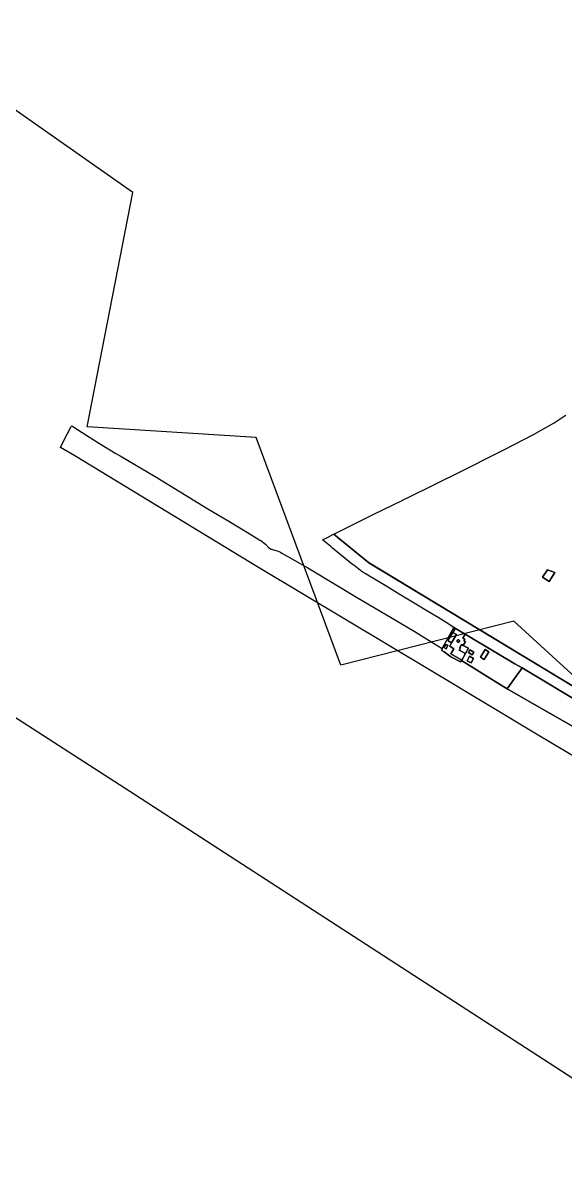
# Model space of a CAD drawing. Header units: millimetres. Extents: x 1888 to 2040, y 1705 to 1894.
# Drawn here: x 1942.024 to 1942.637, y 1821.717 to 1823.014 of the extents above; entities that cross this region are included whole.
import ezdxf

# ---------------------------------------------------------------- set-up
doc = ezdxf.new("R2010")
doc.units = ezdxf.units.MM

# ---------------------------------------------------------------- blocks, each defined once
blk = doc.blocks.new('mall')
at = {"linetype": 'Continuous'}
for p, q in [((-82648.6, -13973.6), (-82922.4, -13781.6)), ((-82700.2, -14238.4), (-82648.6, -13973.6)), ((-82509.1, -14250.6), (-82700.2, -14238.4)), ((-82413.5, -14508), (-82509.1, -14250.6)), ((-82217.8, -14458.2), (-82413.5, -14508)), ((-81826.7, -14816.1), (-82217.8, -14458.2)), ((-82889.5, -14497.3), (-82652.1, -14650.7)), ((-82889.5, -14497.3), (-82652.1, -14650.7)), ((-82652.1, -14650.7), (-81990.7, -15079.1)), ((-82652.1, -14650.7), (-81990.7, -15079.1))]:
    blk.add_line(p, q, dxfattribs=at)
blk = doc.blocks.new('PI Son Oms')
for p, q in [((-182.1517, -12.2105), (-182.1403, -12.2031)), ((-182.1517, -12.2105), (-182.1403, -12.2031)), ((-182.1403, -12.2031), (-182.1384, -12.2018)), ((-182.1403, -12.2031), (-182.1384, -12.2018)), ((-182.7068, -12.232), (-182.6981, -12.2147)), ((-182.7068, -12.232), (-182.6981, -12.2147)), ((-182.6981, -12.2147), (-182.697, -12.2141)), ((-182.6981, -12.2147), (-182.697, -12.2141)), ((-182.697, -12.2141), (-182.6966, -12.2143)), ((-182.697, -12.2141), (-182.6966, -12.2143)), ((-182.6966, -12.2143), (-182.6959, -12.2148)), ((-182.6966, -12.2143), (-182.6959, -12.2148)), ((-182.6959, -12.2148), (-182.6802, -12.2248)), ((-182.6959, -12.2148), (-182.6802, -12.2248)), ((-182.175, -12.2237), (-182.1517, -12.2105)), ((-182.175, -12.2237), (-182.1517, -12.2105)), ((-182.71, -12.2383), (-182.7068, -12.232)), ((-182.71, -12.2383), (-182.7068, -12.232)), ((-182.6802, -12.2248), (-182.6657, -12.2339)), ((-182.6802, -12.2248), (-182.6657, -12.2339)), ((-182.6657, -12.2339), (-182.6473, -12.2452)), ((-182.6657, -12.2339), (-182.6473, -12.2452)), ((-182.2079, -12.2407), (-182.175, -12.2237)), ((-182.2079, -12.2407), (-182.175, -12.2237)), ((-182.6939, -12.248), (-182.71, -12.2383)), ((-182.6939, -12.248), (-182.71, -12.2383)), ((-182.4861, -12.3742), (-182.6939, -12.248)), ((-182.4861, -12.3742), (-182.6939, -12.248)), ((-182.6473, -12.2452), (-182.6426, -12.2479)), ((-182.6473, -12.2452), (-182.6426, -12.2479)), ((-182.6426, -12.2479), (-182.6031, -12.2714)), ((-182.6426, -12.2479), (-182.6031, -12.2714)), ((-182.2557, -12.2647), (-182.2161, -12.245)), ((-182.2557, -12.2647), (-182.2161, -12.245)), ((-182.2161, -12.245), (-182.2079, -12.2407)), ((-182.2161, -12.245), (-182.2079, -12.2407)), ((-182.6031, -12.2714), (-182.5748, -12.2886)), ((-182.6031, -12.2714), (-182.5748, -12.2886)), ((-182.3159, -12.2945), (-182.2557, -12.2647)), ((-182.3159, -12.2945), (-182.2557, -12.2647)), ((-182.5748, -12.2886), (-182.5433, -12.3078)), ((-182.5748, -12.2886), (-182.5433, -12.3078)), ((-182.3565, -12.3144), (-182.3229, -12.2979)), ((-182.3565, -12.3144), (-182.3229, -12.2979)), ((-182.3229, -12.2979), (-182.3225, -12.2977)), ((-182.3229, -12.2979), (-182.3225, -12.2977)), ((-182.3225, -12.2977), (-182.3159, -12.2945)), ((-182.3225, -12.2977), (-182.3159, -12.2945)), ((-182.5433, -12.3078), (-182.5196, -12.3219)), ((-182.5433, -12.3078), (-182.5196, -12.3219)), ((-182.5196, -12.3219), (-182.4967, -12.3356)), ((-182.5196, -12.3219), (-182.4967, -12.3356)), ((-182.401, -12.3363), (-182.379, -12.3254)), ((-182.401, -12.3363), (-182.379, -12.3254)), ((-182.379, -12.3254), (-182.376, -12.3239)), ((-182.379, -12.3254), (-182.376, -12.3239)), ((-182.376, -12.3239), (-182.3716, -12.3218)), ((-182.376, -12.3239), (-182.3716, -12.3218)), ((-182.3716, -12.3218), (-182.3565, -12.3144)), ((-182.3716, -12.3218), (-182.3565, -12.3144)), ((-182.4967, -12.3356), (-182.4844, -12.3431)), ((-182.4967, -12.3356), (-182.4844, -12.3431)), ((-182.4064, -12.3394), (-182.4062, -12.339)), ((-182.4064, -12.3394), (-182.4062, -12.339)), ((-182.4062, -12.339), (-182.406, -12.3392)), ((-182.4062, -12.339), (-182.406, -12.3392)), ((-182.406, -12.3392), (-182.4012, -12.3365)), ((-182.406, -12.3392), (-182.4012, -12.3365)), ((-182.4012, -12.3365), (-182.4009, -12.3364)), ((-182.4012, -12.3365), (-182.4009, -12.3364)), ((-182.3963, -12.3402), (-182.401, -12.3363)), ((-182.3963, -12.3402), (-182.401, -12.3363)), ((-182.4009, -12.3364), (-182.4007, -12.3366)), ((-182.4009, -12.3364), (-182.4007, -12.3366)), ((-182.4007, -12.3366), (-182.3963, -12.3402)), ((-182.4007, -12.3366), (-182.3963, -12.3402)), ((-182.4844, -12.3431), (-182.4834, -12.3437)), ((-182.4844, -12.3431), (-182.4834, -12.3437)), ((-182.4834, -12.3437), (-182.4782, -12.3476)), ((-182.4834, -12.3437), (-182.4782, -12.3476)), ((-182.4782, -12.3476), (-182.4747, -12.3514)), ((-182.4782, -12.3476), (-182.4747, -12.3514)), ((-182.4747, -12.3514), (-182.4717, -12.3534)), ((-182.4747, -12.3514), (-182.4717, -12.3534)), ((-182.4137, -12.3428), (-182.4064, -12.3394)), ((-182.4137, -12.3428), (-182.4064, -12.3394)), ((-182.4044, -12.3505), (-182.4137, -12.3428)), ((-182.4044, -12.3505), (-182.4137, -12.3428)), ((-182.4024, -12.3522), (-182.4044, -12.3505)), ((-182.4024, -12.3522), (-182.4044, -12.3505)), ((-182.3963, -12.3402), (-182.3963, -12.3402)), ((-182.3963, -12.3402), (-182.396, -12.3405)), ((-182.3616, -12.3687), (-182.3963, -12.3402)), ((-182.3963, -12.3402), (-182.3963, -12.3402)), ((-182.3616, -12.3687), (-182.3963, -12.3402)), ((-182.3963, -12.3402), (-182.3963, -12.3402)), ((-182.3963, -12.3402), (-182.3963, -12.3402)), ((-182.3963, -12.3402), (-182.396, -12.3405)), ((-182.396, -12.3405), (-182.3616, -12.3687)), ((-182.396, -12.3405), (-182.3616, -12.3687)), ((-182.4717, -12.3534), (-182.4648, -12.3555)), ((-182.4717, -12.3534), (-182.4648, -12.3555)), ((-182.4648, -12.3555), (-182.4613, -12.3568)), ((-182.4648, -12.3555), (-182.4613, -12.3568)), ((-182.4613, -12.3568), (-182.4596, -12.3578)), ((-182.4613, -12.3568), (-182.4596, -12.3578)), ((-182.4596, -12.3578), (-182.4303, -12.3746)), ((-182.4596, -12.3578), (-182.4303, -12.3746)), ((-182.3797, -12.3708), (-182.4024, -12.3522)), ((-182.3797, -12.3708), (-182.4024, -12.3522)), ((-182.2889, -12.4923), (-182.4861, -12.3742)), ((-182.2889, -12.4923), (-182.4861, -12.3742)), ((-182.4303, -12.3746), (-182.3971, -12.3945)), ((-182.4303, -12.3746), (-182.3971, -12.3945)), ((-182.3783, -12.3716), (-182.3797, -12.3708)), ((-182.3783, -12.3716), (-182.3797, -12.3708)), ((-182.3687, -12.3791), (-182.3783, -12.3716)), ((-182.3687, -12.3791), (-182.3783, -12.3716)), ((-182.3616, -12.3687), (-182.3612, -12.3689)), ((-182.1277, -12.51), (-182.3616, -12.3687)), ((-182.1277, -12.51), (-182.3616, -12.3687)), ((-182.3616, -12.3687), (-182.3612, -12.3689)), ((-182.3612, -12.3689), (-182.1277, -12.51)), ((-182.3612, -12.3689), (-182.1277, -12.51)), ((-182.1591, -12.3767), (-182.1648, -12.385)), ((-182.1648, -12.385), (-182.1591, -12.3767)), ((-182.1507, -12.3797), (-182.1591, -12.3767)), ((-182.1591, -12.3767), (-182.1507, -12.3797)), ((-182.3655, -12.3811), (-182.3687, -12.3791)), ((-182.3655, -12.3811), (-182.3687, -12.3791)), ((-182.3624, -12.383), (-182.3655, -12.3811)), ((-182.3624, -12.383), (-182.3655, -12.3811)), ((-182.3429, -12.3947), (-182.3624, -12.383)), ((-182.3429, -12.3947), (-182.3624, -12.383)), ((-182.1648, -12.385), (-182.1573, -12.3899)), ((-182.1573, -12.3899), (-182.1648, -12.385)), ((-182.1573, -12.3899), (-182.1507, -12.3797)), ((-182.1507, -12.3797), (-182.1573, -12.3899)), ((-182.3971, -12.3945), (-182.3733, -12.4087)), ((-182.3971, -12.3945), (-182.3733, -12.4087)), ((-182.3268, -12.4044), (-182.3429, -12.3947)), ((-182.3268, -12.4044), (-182.3429, -12.3947)), ((-182.3733, -12.4087), (-182.3366, -12.4304)), ((-182.3733, -12.4087), (-182.3366, -12.4304)), ((-182.3099, -12.4146), (-182.3268, -12.4044)), ((-182.3099, -12.4146), (-182.3268, -12.4044)), ((-182.2938, -12.4243), (-182.3099, -12.4146)), ((-182.2938, -12.4243), (-182.3099, -12.4146)), ((-182.2827, -12.4309), (-182.2938, -12.4243)), ((-182.2827, -12.4309), (-182.2938, -12.4243)), ((-182.3366, -12.4304), (-182.308, -12.4475)), ((-182.3366, -12.4304), (-182.308, -12.4475)), ((-182.2739, -12.4365), (-182.2827, -12.4309)), ((-182.2739, -12.4365), (-182.2827, -12.4309)), ((-182.2651, -12.4419), (-182.2739, -12.4365)), ((-182.2651, -12.4419), (-182.2739, -12.4365)), ((-182.2731, -12.4562), (-182.2651, -12.4419)), ((-182.2731, -12.4562), (-182.2651, -12.4419)), ((-182.2634, -12.443), (-182.2651, -12.4419)), ((-182.2651, -12.4419), (-182.2634, -12.443)), ((-182.2634, -12.443), (-182.2651, -12.4419)), ((-182.2651, -12.4419), (-182.2634, -12.443)), ((-182.308, -12.4475), (-182.298, -12.4537)), ((-182.308, -12.4475), (-182.298, -12.4537)), ((-182.298, -12.4537), (-182.2785, -12.4659)), ((-182.298, -12.4537), (-182.2785, -12.4659)), ((-182.2661, -12.4476), (-182.2719, -12.4569)), ((-182.2719, -12.4569), (-182.2661, -12.4476)), ((-182.2676, -12.4594), (-182.262, -12.4499)), ((-182.262, -12.4499), (-182.2676, -12.4594)), ((-182.2639, -12.4439), (-182.2661, -12.4476)), ((-182.2661, -12.4476), (-182.2639, -12.4439)), ((-182.262, -12.4499), (-182.2661, -12.4476)), ((-182.2661, -12.4476), (-182.262, -12.4499)), ((-182.2633, -12.443), (-182.2639, -12.4439)), ((-182.2639, -12.4439), (-182.2633, -12.443)), ((-182.2633, -12.443), (-182.2634, -12.443)), ((-182.2634, -12.443), (-182.2633, -12.443)), ((-182.2633, -12.443), (-182.2634, -12.443)), ((-182.2634, -12.443), (-182.2633, -12.443)), ((-182.2522, -12.4496), (-182.2633, -12.443)), ((-182.2633, -12.443), (-182.2522, -12.4496)), ((-182.2522, -12.4496), (-182.2633, -12.443)), ((-182.2633, -12.443), (-182.2522, -12.4496)), ((-182.2548, -12.454), (-182.2522, -12.4496)), ((-182.2522, -12.4496), (-182.2548, -12.454)), ((-182.2528, -12.4552), (-182.2548, -12.454)), ((-182.2548, -12.454), (-182.2528, -12.4552)), ((-182.2537, -12.4569), (-182.2528, -12.4552)), ((-182.2528, -12.4552), (-182.2537, -12.4569)), ((-182.2528, -12.4552), (-182.2528, -12.4552)), ((-182.2528, -12.4552), (-182.2528, -12.4552)), ((-182.2158, -12.4715), (-182.2522, -12.4496)), ((-182.2522, -12.4496), (-182.2158, -12.4715)), ((-182.2158, -12.4715), (-182.2522, -12.4496)), ((-182.2522, -12.4496), (-182.2158, -12.4715)), ((-182.2785, -12.4659), (-182.2787, -12.4679)), ((-182.2787, -12.4679), (-182.2785, -12.4659)), ((-182.2785, -12.4659), (-182.2787, -12.4679)), ((-182.2787, -12.4679), (-182.2785, -12.4659)), ((-182.2787, -12.4679), (-182.276, -12.4697)), ((-182.276, -12.4697), (-182.2787, -12.4679)), ((-182.2787, -12.4679), (-182.276, -12.4697)), ((-182.276, -12.4697), (-182.2787, -12.4679)), ((-182.2785, -12.4659), (-182.2731, -12.4562)), ((-182.2785, -12.4659), (-182.2731, -12.4562)), ((-182.2742, -12.4611), (-182.2766, -12.4645)), ((-182.2766, -12.4645), (-182.2742, -12.4611)), ((-182.2766, -12.4645), (-182.2738, -12.466)), ((-182.2738, -12.466), (-182.2766, -12.4645)), ((-182.272, -12.4622), (-182.2742, -12.4611)), ((-182.2742, -12.4611), (-182.272, -12.4622)), ((-182.2738, -12.466), (-182.272, -12.4622)), ((-182.272, -12.4622), (-182.2738, -12.466)), ((-182.2719, -12.4569), (-182.2718, -12.4569)), ((-182.2718, -12.4569), (-182.2719, -12.4569)), ((-182.2718, -12.4569), (-182.2715, -12.4571)), ((-182.2715, -12.4571), (-182.2718, -12.4569)), ((-182.2715, -12.4571), (-182.2676, -12.4594)), ((-182.2676, -12.4594), (-182.2715, -12.4571)), ((-182.2676, -12.4594), (-182.2698, -12.4633)), ((-182.2698, -12.4633), (-182.2676, -12.4594)), ((-182.2698, -12.4633), (-182.2651, -12.466)), ((-182.2651, -12.466), (-182.2698, -12.4633)), ((-182.2651, -12.466), (-182.2686, -12.4718)), ((-182.2686, -12.4718), (-182.2651, -12.466)), ((-182.2676, -12.4594), (-182.2676, -12.4594)), ((-182.2676, -12.4594), (-182.2676, -12.4594)), ((-182.2614, -12.4568), (-182.2615, -12.4571)), ((-182.2615, -12.4571), (-182.2614, -12.4568)), ((-182.2615, -12.4571), (-182.2615, -12.4575)), ((-182.2615, -12.4575), (-182.2615, -12.4571)), ((-182.2615, -12.4575), (-182.2614, -12.4578)), ((-182.2614, -12.4578), (-182.2615, -12.4575)), ((-182.2612, -12.4565), (-182.2614, -12.4568)), ((-182.2614, -12.4568), (-182.2612, -12.4565)), ((-182.2614, -12.4578), (-182.2613, -12.4581)), ((-182.2613, -12.4581), (-182.2614, -12.4578)), ((-182.2613, -12.4581), (-182.2611, -12.4584)), ((-182.2611, -12.4584), (-182.2613, -12.4581)), ((-182.2609, -12.4563), (-182.2612, -12.4565)), ((-182.2612, -12.4565), (-182.2609, -12.4563)), ((-182.2611, -12.4584), (-182.2607, -12.4586)), ((-182.2607, -12.4586), (-182.2611, -12.4584)), ((-182.2606, -12.4561), (-182.2609, -12.4563)), ((-182.2609, -12.4563), (-182.2606, -12.4561)), ((-182.2607, -12.4586), (-182.2604, -12.4587)), ((-182.2604, -12.4587), (-182.2607, -12.4586)), ((-182.2602, -12.456), (-182.2606, -12.4561)), ((-182.2606, -12.4561), (-182.2602, -12.456)), ((-182.2604, -12.4587), (-182.26, -12.4588)), ((-182.26, -12.4588), (-182.2604, -12.4587)), ((-182.2599, -12.456), (-182.2602, -12.456)), ((-182.2602, -12.456), (-182.2599, -12.456)), ((-182.26, -12.4588), (-182.2596, -12.4587)), ((-182.2596, -12.4587), (-182.26, -12.4588)), ((-182.2595, -12.4561), (-182.2599, -12.456)), ((-182.2599, -12.456), (-182.2595, -12.4561)), ((-182.2596, -12.4587), (-182.2593, -12.4585)), ((-182.2593, -12.4585), (-182.2596, -12.4587)), ((-182.2592, -12.4563), (-182.2595, -12.4561)), ((-182.2595, -12.4561), (-182.2592, -12.4563)), ((-182.2593, -12.4585), (-182.259, -12.4582)), ((-182.259, -12.4582), (-182.2593, -12.4585)), ((-182.259, -12.4566), (-182.2592, -12.4563)), ((-182.2592, -12.4563), (-182.259, -12.4566)), ((-182.2588, -12.4569), (-182.259, -12.4566)), ((-182.259, -12.4566), (-182.2588, -12.4569)), ((-182.259, -12.4582), (-182.2588, -12.4579)), ((-182.2588, -12.4579), (-182.259, -12.4582)), ((-182.2575, -12.4651), (-182.2589, -12.4676)), ((-182.2589, -12.4676), (-182.2575, -12.4651)), ((-182.2589, -12.4676), (-182.252, -12.4714)), ((-182.252, -12.4714), (-182.2589, -12.4676)), ((-182.2587, -12.4573), (-182.2588, -12.4569)), ((-182.2588, -12.4569), (-182.2587, -12.4573)), ((-182.2588, -12.4579), (-182.2587, -12.4576)), ((-182.2587, -12.4576), (-182.2588, -12.4579)), ((-182.2587, -12.4576), (-182.2587, -12.4573)), ((-182.2587, -12.4573), (-182.2587, -12.4576)), ((-182.2563, -12.4614), (-182.2582, -12.4647)), ((-182.2582, -12.4647), (-182.2563, -12.4614)), ((-182.2582, -12.4647), (-182.2575, -12.4651)), ((-182.2575, -12.4651), (-182.2582, -12.4647)), ((-182.2546, -12.4624), (-182.2563, -12.4614)), ((-182.2563, -12.4614), (-182.2546, -12.4624)), ((-182.2546, -12.4624), (-182.252, -12.4579)), ((-182.252, -12.4579), (-182.2546, -12.4624)), ((-182.2487, -12.4656), (-182.2546, -12.4624)), ((-182.2546, -12.4624), (-182.2487, -12.4656)), ((-182.2523, -12.4577), (-182.2537, -12.4569)), ((-182.2537, -12.4569), (-182.2523, -12.4577)), ((-182.252, -12.4579), (-182.2523, -12.4577)), ((-182.2523, -12.4577), (-182.252, -12.4579)), ((-182.2519, -12.4715), (-182.2487, -12.4656)), ((-182.2487, -12.4656), (-182.2519, -12.4715)), ((-182.2469, -12.4672), (-182.2487, -12.4702)), ((-182.2487, -12.4702), (-182.2469, -12.4672)), ((-182.2424, -12.4698), (-182.2469, -12.4672)), ((-182.2469, -12.4672), (-182.2424, -12.4698)), ((-182.2295, -12.467), (-182.2349, -12.4755)), ((-182.2349, -12.4755), (-182.2295, -12.467)), ((-182.2254, -12.4697), (-182.2295, -12.467)), ((-182.2295, -12.467), (-182.2254, -12.4697)), ((-182.276, -12.4697), (-182.27, -12.4741)), ((-182.27, -12.4741), (-182.276, -12.4697)), ((-182.276, -12.4697), (-182.27, -12.4741)), ((-182.27, -12.4741), (-182.276, -12.4697)), ((-182.27, -12.4741), (-182.2684, -12.4752)), ((-182.2684, -12.4752), (-182.27, -12.4741)), ((-182.27, -12.4741), (-182.2684, -12.4752)), ((-182.2684, -12.4752), (-182.27, -12.4741)), ((-182.2686, -12.4718), (-182.2562, -12.4788)), ((-182.2562, -12.4788), (-182.2686, -12.4718)), ((-182.2684, -12.4752), (-182.2574, -12.4809)), ((-182.2574, -12.4809), (-182.2684, -12.4752)), ((-182.2684, -12.4752), (-182.2574, -12.4809)), ((-182.2574, -12.4809), (-182.2684, -12.4752)), ((-182.2574, -12.4809), (-182.2563, -12.4793)), ((-182.2563, -12.4793), (-182.2574, -12.4809)), ((-182.2574, -12.4809), (-182.2563, -12.4793)), ((-182.2563, -12.4793), (-182.2574, -12.4809)), ((-182.2563, -12.4793), (-182.2136, -12.5061)), ((-182.2136, -12.5061), (-182.2563, -12.4793)), ((-182.2563, -12.4793), (-182.2136, -12.5061)), ((-182.2136, -12.5061), (-182.2563, -12.4793)), ((-182.2562, -12.4788), (-182.252, -12.4714)), ((-182.252, -12.4714), (-182.2562, -12.4788)), ((-182.252, -12.4714), (-182.2519, -12.4715)), ((-182.2519, -12.4715), (-182.252, -12.4714)), ((-182.2474, -12.4746), (-182.25, -12.4796)), ((-182.25, -12.4796), (-182.2474, -12.4746)), ((-182.25, -12.4796), (-182.2455, -12.4819)), ((-182.2455, -12.4819), (-182.25, -12.4796)), ((-182.2487, -12.4702), (-182.2442, -12.4728)), ((-182.2442, -12.4728), (-182.2487, -12.4702)), ((-182.2428, -12.4771), (-182.2474, -12.4746)), ((-182.2474, -12.4746), (-182.2428, -12.4771)), ((-182.2455, -12.4819), (-182.2428, -12.4771)), ((-182.2428, -12.4771), (-182.2455, -12.4819)), ((-182.2442, -12.4728), (-182.2424, -12.4698)), ((-182.2424, -12.4698), (-182.2442, -12.4728)), ((-182.2349, -12.4755), (-182.2307, -12.4783)), ((-182.2307, -12.4783), (-182.2349, -12.4755)), ((-182.2307, -12.4783), (-182.2254, -12.4697)), ((-182.2254, -12.4697), (-182.2307, -12.4783)), ((-182.1961, -12.4832), (-182.2158, -12.4715)), ((-182.2158, -12.4715), (-182.1961, -12.4832)), ((-182.1961, -12.4832), (-182.2158, -12.4715)), ((-182.2158, -12.4715), (-182.1961, -12.4832)), ((-182.1697, -12.5637), (-182.2889, -12.4923)), ((-182.1697, -12.5637), (-182.2889, -12.4923)), ((-182.1877, -12.4877), (-182.2021, -12.5077)), ((-182.2021, -12.5077), (-182.1877, -12.4877)), ((-182.1877, -12.4877), (-182.1961, -12.4832)), ((-182.1961, -12.4832), (-182.1877, -12.4877)), ((-182.1877, -12.4877), (-182.1961, -12.4832)), ((-182.1961, -12.4832), (-182.1877, -12.4877)), ((-182.1652, -12.5012), (-182.1877, -12.4877)), ((-182.1877, -12.4877), (-182.1652, -12.5012)), ((-182.1652, -12.5012), (-182.1877, -12.4877)), ((-182.1877, -12.4877), (-182.1652, -12.5012)), ((-182.2136, -12.5061), (-182.2047, -12.5113)), ((-182.2047, -12.5113), (-182.2136, -12.5061)), ((-182.2136, -12.5061), (-182.2047, -12.5113)), ((-182.2047, -12.5113), (-182.2136, -12.5061)), ((-182.2021, -12.5077), (-182.2047, -12.5113)), ((-182.2047, -12.5113), (-182.2021, -12.5077)), ((-182.0601, -12.5652), (-182.1652, -12.5012)), ((-182.1652, -12.5012), (-182.0601, -12.5652)), ((-182.0601, -12.5652), (-182.1652, -12.5012)), ((-182.1652, -12.5012), (-182.0601, -12.5652)), ((-182.2047, -12.5113), (-182.1614, -12.5363)), ((-182.1614, -12.5363), (-182.2047, -12.5113)), ((-182.2047, -12.5113), (-182.1614, -12.5363)), ((-182.1614, -12.5363), (-182.2047, -12.5113)), ((-182.1614, -12.5363), (-182.113, -12.5639)), ((-182.113, -12.5639), (-182.1614, -12.5363)), ((-182.1614, -12.5363), (-182.113, -12.5639)), ((-182.113, -12.5639), (-182.1614, -12.5363)), ((-182.0164, -12.6556), (-182.1697, -12.5637)), ((-182.0164, -12.6556), (-182.1697, -12.5637))]:
    blk.add_line(p, q)

msp = doc.modelspace()

# ---------------------------------------------------------------- block references
at = {"xscale": 0.001, "yscale": 0.001, "zscale": 0.001}
msp.add_blockref('mall', (2024.7968, 1836.7958), dxfattribs=at)
msp.add_blockref('PI Son Oms', (2124.7763, 1834.7724))

doc.saveas('drawing.dxf')
